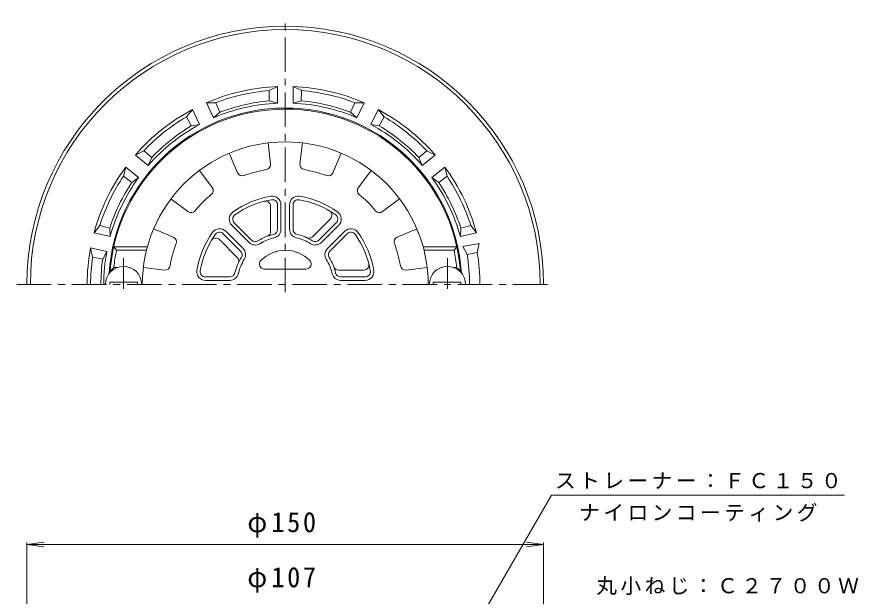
# Model space of a CAD drawing. Units: millimetres, scale not verified. Extents: x -177 to 147, y -230 to 240.
# Drawn here: x -99.3 to 144.9, y 71.4 to 239.7 of the extents above; entities that cross this region are included whole.
import ezdxf

# ---------------------------------------------------------------- set-up
doc = ezdxf.new("R2010")
doc.units = ezdxf.units.MM
doc.header["$LTSCALE"] = 2
doc.linetypes.add('CHAIN1', pattern=[8, 5, -1, 1, -1])
for name, color, linetype, lineweight in [('0-0', 3, 'Continuous', 9), ('0-2', 6, 'Continuous', 5), ('0-4', 7, 'Continuous', 9), ('0-5', 7, 'Continuous', 9)]:
    doc.layers.add(name, color=color, linetype=linetype, lineweight=lineweight)
doc.styles.add('ＭＳ ゴシック', font='')
doc.styles.get('ＭＳ ゴシック').set_extended_font_data('MS Gothic')

msp = doc.modelspace()

# ---------------------------------------------------------------- linework, layer by layer
at = {"layer": '0-0', "linetype": 'CHAIN1'}
for p, q in [((-21.4, 159.686), (-21.4, 239.668)), ((-99.323, 161.943), (56.627, 161.943))]:
    msp.add_line(p, q, dxfattribs=at)
at = {"layer": '0-0'}
for p, q in [((-26.034, 215.242), (-26.119, 218.246)), ((-16.766, 215.242), (-16.681, 218.246)), ((-23.65, 214.585), (-26.034, 215.242)), ((-19.15, 214.585), (-16.766, 215.242)), ((-40.35, 211.975), (-41.577, 214.718)), ((-2.45, 211.975), (-1.223, 214.718)), ((-48.701, 207.953), (-50.08, 210.623)), ((-42.213, 210.348), (-40.35, 211.975)), ((-0.587, 210.348), (-2.45, 211.975)), ((5.901, 207.953), (7.28, 210.623)), ((-46.268, 208.396), (-48.701, 207.953)), ((3.468, 208.396), (5.901, 207.953)), ((-60.181, 198.798), (-62.477, 200.737)), ((17.381, 198.798), (19.677, 200.737)), ((-61.154, 196.524), (-60.181, 198.798)), ((18.354, 196.524), (17.381, 198.798)), ((-65.96, 191.551), (-68.361, 193.358)), ((-63.96, 193.006), (-65.96, 191.551)), ((21.16, 193.006), (23.16, 191.551)), ((23.16, 191.551), (25.561, 193.358)), ((-72.331, 178.322), (-75.241, 179.072)), ((-72.221, 175.851), (-72.331, 178.322)), ((29.421, 175.851), (29.531, 178.322)), ((29.531, 178.322), (32.441, 179.072)), ((30.135, 172.917), (34.853, 173.855)), ((34.853, 173.855), (34.336, 171.204)), ((-73.223, 171.464), (-74.394, 169.285)), ((30.135, 172.917), (31.392, 170.618)), ((31.392, 170.618), (34.336, 171.204)), ((-74.394, 169.285), (-77.341, 169.872))]:
    msp.add_line(p, q, dxfattribs=at)
for points in [[(-23.65, 214.585), (-23.65, 219.399), (-26.119, 218.246)], [(-19.15, 214.585), (-19.15, 219.399), (-16.681, 218.246)], [(-46.268, 208.396), (-48.356, 212.733), (-50.08, 210.623)], [(-42.213, 210.348), (-44.302, 214.686), (-41.577, 214.718)], [(-0.587, 210.348), (1.502, 214.686), (-1.223, 214.718)], [(3.468, 208.396), (5.556, 212.733), (7.28, 210.623)], [(-61.154, 196.524), (-64.918, 199.526), (-62.477, 200.737)], [(18.354, 196.524), (22.118, 199.526), (19.677, 200.737)], [(-63.96, 193.006), (-67.724, 196.007), (-68.361, 193.358)], [(21.16, 193.006), (24.924, 196.007), (25.561, 193.358)], [(-72.221, 175.851), (-76.915, 176.922), (-75.241, 179.072)], [(29.421, 175.851), (34.115, 176.922), (32.441, 179.072)], [(-73.223, 171.464), (-77.916, 172.535), (-77.341, 169.872)]]:
    msp.add_lwpolyline(points, dxfattribs=at)
for radius, start, end in [(75, 0, 180), (74, 0, 180), (57.5, 92.2426, 113.47169), (56.5, 94.7907, 110.92358), (57.5, 66.52831, 87.7574), (56.5, 69.07642, 85.2093), (53.5, 94.96953, 110.74481), (53.5, 69.25519, 85.03047), (51.229, 3.7343, 176.47151), (57.5, 117.95686, 139.18596), (52.69, 92.44742, 113.26685), (52.69, 66.73315, 87.55258), (57.5, 40.81403, 62.04312), (56.5, 120.50494, 136.63783), (56.5, 43.36211, 59.495), (52.69, 118.1617, 138.98112), (53.5, 120.68375, 136.45903), (52.69, 41.01886, 61.83829), (53.5, 43.54094, 59.31622), (57.5, 143.67117, 164.90027), (57.5, 15.09975, 36.32884), (56.5, 146.21928, 162.35217), (52.69, 143.87601, 164.69543), (52.69, 15.30458, 36.12401), (56.5, 17.64786, 33.78075), (53.5, 146.39809, 162.17337), (53.5, 17.82663, 33.60191), (57.5, 169.38544, 180), (52.69, 169.59027, 180), (56.5, 0, 9.43318), (56.5, 171.93352, 180), (53.5, 172.11234, 180), (53.5, 0, 9.33118)]:
    msp.add_arc((-21.4, 161.943), radius, start, end, dxfattribs=at)
at = {"layer": '0-2'}
for p, q in [((-26.4, 203.053), (-25.657, 196.93)), ((-16.4, 203.053), (-17.143, 196.93)), ((-37.669, 200.034), (-35.251, 194.359)), ((-5.131, 200.034), (-7.549, 194.359)), ((-46.329, 195.034), (-42.624, 190.103)), ((3.529, 195.034), (-0.176, 190.103)), ((-54.578, 186.785), (-49.647, 183.079)), ((11.778, 186.785), (6.847, 183.079)), ((-25.65, 177.321), (-25.65, 184.641)), ((-23.65, 177.924), (-23.65, 185.055)), ((-22.65, 177.924), (-22.65, 185.055)), ((-20.15, 185.055), (-20.15, 177.924)), ((-19.15, 185.055), (-19.15, 177.924)), ((-13.469, 175.797), (-8.293, 180.973)), ((-36.92, 179.144), (-31.878, 174.102)), ((-36.213, 179.851), (-31.171, 174.809)), ((-11.629, 174.809), (-6.587, 179.851)), ((-10.922, 174.102), (-5.88, 179.144)), ((-59.578, 178.124), (-53.904, 175.706)), ((-34.353, 171.627), (-39.395, 176.669)), ((-33.646, 172.334), (-38.688, 177.376)), ((-4.112, 177.376), (-9.154, 172.334)), ((-3.405, 176.669), (-8.447, 171.627)), ((16.778, 178.124), (11.104, 175.706)), ((-35.341, 169.786), (-40.517, 174.962)), ((-70.39, 171.856), (-71.2, 172.856)), ((-61.416, 172.856), (-71.2, 172.856)), ((-61.677, 171.856), (-70.39, 171.856)), ((18.616, 172.856), (28.4, 172.856)), ((18.877, 171.856), (27.59, 171.856)), ((27.59, 171.856), (28.4, 172.856)), ((-71.149, 166.856), (-72.243, 165.856)), ((-70.001, 166.856), (-71.149, 166.856)), ((-62.598, 166.856), (-56.474, 166.113)), ((-27.421, 166.356), (-15.379, 166.356)), ((-5.934, 166.106), (1.386, 166.106)), ((19.798, 166.856), (13.674, 166.113)), ((27.519, 166.856), (28.349, 166.856)), ((28.349, 166.856), (29.443, 165.856)), ((-71.834, 165.856), (-72.243, 165.856)), ((-44.599, 164.106), (-37.468, 164.106)), ((-5.332, 164.106), (1.799, 164.106)), ((29.167, 165.856), (29.443, 165.856)), ((-72.334, 161.943), (-72.334, 162.543)), ((-64.334, 162.543), (-72.334, 162.543)), ((-64.334, 161.943), (-64.334, 162.543)), ((-44.599, 163.106), (-37.468, 163.106)), ((-5.332, 163.106), (1.799, 163.106)), ((21.534, 162.543), (29.534, 162.543)), ((21.534, 161.943), (21.534, 162.543)), ((29.534, 161.943), (29.534, 162.543))]:
    msp.add_line(p, q, dxfattribs=at)
at = {"layer": '0-2', "linetype": 'CHAIN1'}
for p, q in [((-68.334, 160.668), (-68.334, 169.551)), ((25.666, 160.668), (25.666, 169.551))]:
    msp.add_line(p, q, dxfattribs=at)
at = {"layer": '0-2'}
for centre, radius, start, end in [((-21.4, 161.856), 51, 4.49843, 176.01982), ((-21.4, 161.856), 41.5, 0, 180), ((-27.146, 196.749), 1.5, 279.35037, 6.92006), ((-15.654, 196.749), 1.5, 173.0799, 260.64877), ((-33.871, 194.947), 1.5, 203.0799, 290.64877), ((-21.4, 161.856), 33.864, 99.351, 110.64906), ((-21.4, 161.856), 33.864, 69.351, 80.64906), ((-8.929, 194.947), 1.5, 249.35037, 336.92006), ((-43.823, 189.202), 1.5, 309.35037, 36.92006), ((1.023, 189.202), 1.5, 143.0799, 230.64877), ((-21.4, 161.856), 33.864, 129.351, 140.64906), ((-21.4, 161.856), 26, 99.18217, 125.81783), ((-21.4, 161.856), 25, 99.1821, 125.81778), ((-27.15, 184.641), 1.5, 0.00067, 104.16316), ((-25.15, 185.055), 2.5, 359.9996, 99.18176), ((-25.15, 185.055), 1.5, 359.99933, 99.18193), ((-17.65, 185.055), 2.5, 80.81812, 180), ((-17.65, 185.055), 1.5, 80.81737, 180), ((-21.4, 161.856), 25, 54.1821, 80.81778), ((-21.4, 161.856), 26, 54.18217, 80.81783), ((-21.4, 161.856), 33.864, 39.351, 50.64906), ((-48.746, 184.279), 1.5, 233.0799, 320.64877), ((-9.354, 182.034), 1.5, 315.00067, 59.16316), ((5.946, 184.279), 1.5, 219.35037, 306.92006), ((-35.152, 180.912), 2.5, 125.81812, 225), ((-35.152, 180.912), 1.5, 125.81737, 225), ((-7.648, 180.912), 1.5, 314.99933, 54.18193), ((-7.648, 180.912), 2.5, 314.9996, 54.18176), ((-21.4, 161.856), 26, 144.18217, 170.81783), ((-21.4, 161.856), 25, 144.1821, 170.81778), ((-40.456, 175.608), 2.5, 44.9996, 144.18176), ((-40.456, 175.608), 1.5, 44.99933, 144.18193), ((-21.4, 161.856), 15, 103.13644, 121.86348), ((-27.15, 177.321), 1.5, 290.39491, 0), ((-25.15, 177.924), 1.5, 283.13628, 359.99933), ((-25.15, 177.924), 2.5, 283.13631, 359.9996), ((-17.65, 177.924), 2.5, 180, 256.86371), ((-17.65, 177.924), 1.5, 180, 256.86307), ((-21.4, 161.856), 15, 58.13644, 76.86348), ((-2.344, 175.608), 2.5, 35.81812, 135), ((-2.344, 175.608), 1.5, 35.81737, 135), ((-21.4, 161.856), 25, 9.1821, 35.81778), ((-21.4, 161.856), 26, 9.18217, 35.81783), ((-21.4, 161.856), 33.864, 159.351, 170.64906), ((-54.492, 174.326), 1.5, 339.35037, 66.92006), ((-41.578, 173.902), 1.5, 45.00067, 149.16316), ((-30.11, 175.869), 2.5, 225, 301.86371), ((-30.11, 175.869), 1.5, 225, 301.86307), ((-21.4, 161.856), 14, 103.13663, 121.8634), ((-21.4, 161.856), 14, 58.13663, 76.8634), ((-14.53, 176.858), 1.5, 245.39491, 315), ((-12.69, 175.869), 2.5, 238.13631, 314.9996), ((-12.69, 175.869), 1.5, 238.13628, 314.99933), ((11.692, 174.326), 1.5, 113.0799, 200.64877), ((-21.4, 161.856), 33.864, 9.351, 20.64906), ((-21.4, 161.856), 50, 168.46306, 174.2608), ((-35.414, 170.566), 1.5, 328.13628, 44.99933), ((-35.414, 170.566), 2.5, 328.13631, 44.9996), ((-21.4, 161.856), 10, 44.90076, 135.09924), ((-7.386, 170.566), 2.5, 135, 211.86371), ((-7.386, 170.566), 1.5, 135, 211.86307), ((-21.4, 161.856), 50, 5.7392, 11.53694), ((-21.4, 161.856), 15, 148.13644, 166.86348), ((-36.402, 168.726), 1.5, 335.39491, 45), ((-21.4, 161.856), 14, 148.13663, 166.8634), ((-27.421, 167.856), 1.5, 135.09891, 270), ((-15.379, 167.856), 1.5, 270, 44.90109), ((-21.4, 161.856), 14, 13.13663, 31.8634), ((-21.4, 161.856), 15, 13.13644, 31.86348), ((-68.334, 161.943), 5.25, 0, 180), ((-56.294, 167.602), 1.5, 263.0799, 350.64877), ((-5.934, 167.606), 1.5, 200.39491, 270), ((1.386, 167.606), 1.5, 270.00067, 14.16316), ((13.494, 167.602), 1.5, 189.35037, 276.92006), ((25.666, 161.943), 5.25, 0, 180), ((-44.599, 165.606), 2.5, 170.81812, 270), ((-44.599, 165.606), 1.5, 170.81737, 270), ((-37.468, 165.606), 1.5, 270, 346.86307), ((-37.468, 165.606), 2.5, 270, 346.86371), ((-5.332, 165.606), 2.5, 193.13631, 269.9996), ((-5.332, 165.606), 1.5, 193.13628, 269.99933), ((1.799, 165.606), 2.5, 269.9996, 9.18176), ((1.799, 165.606), 1.5, 269.99933, 9.18193)]:
    msp.add_arc(centre, radius, start, end, dxfattribs=at)
at = {"layer": '0-4'}
for p, q in [((-96.4, 86.376), (-91.443, 87.028)), ((-96.4, -0.624), (-96.4, 86.976)), ((-96.4, 86.376), (53.6, 86.376)), ((-96.4, 86.376), (-91.443, 85.723)), ((53.6, 86.376), (48.643, 87.028)), ((53.6, 86.376), (48.643, 85.723)), ((53.6, -0.624), (53.6, 86.976))]:
    msp.add_line(p, q, dxfattribs=at)
at = {"layer": '0-5'}
for p, q in [((12.072, 24.837), (55.909, 100.764)), ((55.909, 100.764), (140.892, 100.764))]:
    msp.add_line(p, q, dxfattribs=at)

# ---------------------------------------------------------------- texts
at = {"layer": '0-4', "color": 2, "char_height": 5.865, "attachment_point": 7, "style": 'ＭＳ ゴシック'}
for s, insert in [('\\T1.21;\\W0.95;φ150', (-32.4, 88.376)), ('\\T1.21;\\W0.95;φ107', (-32.4, 72.376))]:
    msp.add_mtext(s, dxfattribs=dict(at, insert=insert))
at = {"layer": '0-5', "char_height": 4.399, "attachment_point": 7, "style": 'ＭＳ ゴシック'}
for s, insert in [('\\T1.17;ストレーナー：ＦＣ１５０', (56.9, 102.514)), ('\\T1.17;ナイロンコーティング', (63.9, 92.993)), ('\\T1.17;丸小ねじ：Ｃ２７００Ｗ', (68.885, 71.717))]:
    msp.add_mtext(s, dxfattribs=dict(at, insert=insert))

doc.saveas('drawing.dxf')
